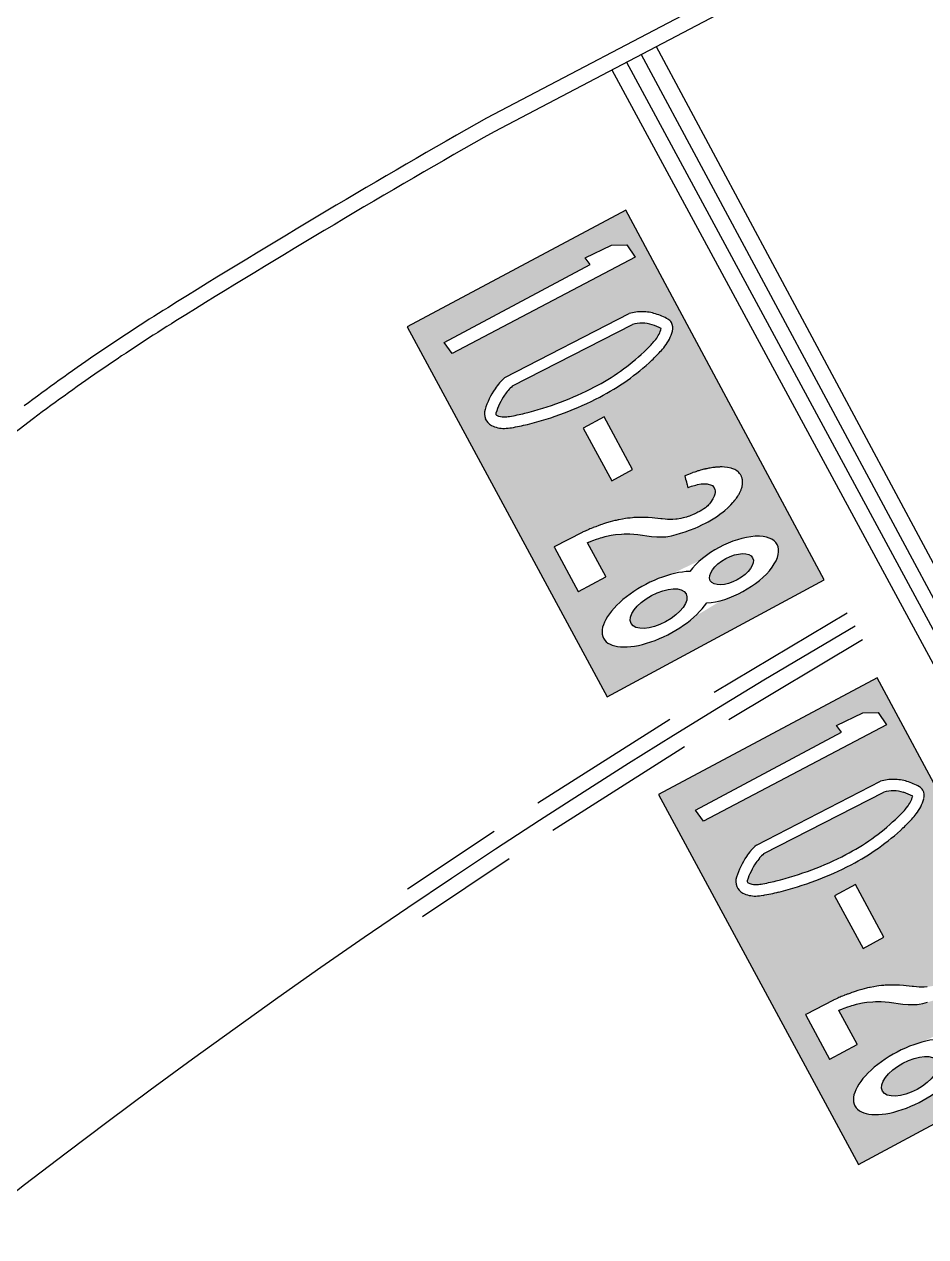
# Model space of a CAD drawing. Extents: x 71210 to 87171, y -11349 to 219.
# Drawn here: x 73438.5 to 73612.2, y -2357.7 to -2123.9 of the extents above; entities that cross this region are included whole.
import ezdxf

# ---------------------------------------------------------------- set-up
doc = ezdxf.new("R2010")
doc.units = 0
doc.layers.add('建築', color=7, linetype='Continuous')

msp = doc.modelspace()

# ---------------------------------------------------------------- hatches: boundary and pattern name
at = {"layer": '建築', "ltscale": 1000}
h = msp.add_hatch(color=256, dxfattribs=at)
h.paths.add_polyline_path([(73512.26, -2182.28), (73550.82, -2253.62), (73592.64, -2231.02), (73554.42, -2159.79)])
edge = h.paths.add_edge_path(flags=0)
edge.add_ellipse((73574.77, -2229), major_axis=(-4.08, -2.21), ratio=0.501182, start_angle=0, end_angle=360)
edge = h.paths.add_edge_path(flags=0)
edge.add_ellipse((73560.72, -2236.6), major_axis=(-5.31, -2.87), ratio=0.475938, start_angle=0, end_angle=360)
h.paths.add_polyline_path([(73546.21, -2201.81), (73551.69, -2211.94), (73555.69, -2209.78), (73550.21, -2199.64)], flags=16)
h.paths.add_polyline_path([(73565.79, -2211.03), (73565.87, -2211.33), (73565.94, -2211.63), (73566.03, -2211.98), (73566.08, -2212.16), (73566.11, -2212.28), (73566.14, -2212.4), (73566.18, -2212.58), (73566.21, -2212.7), (73566.23, -2212.76), (73566.29, -2213), (73566.32, -2213.12), (73566.33, -2213.18), (73566.35, -2213.24), (73566.41, -2213.26), (73566.74, -2213.14), (73567.08, -2213.02), (73567.35, -2212.93), (73567.63, -2212.85), (73567.93, -2212.77), (73568.24, -2212.7), (73568.93, -2212.57), (73569.2, -2212.54), (73569.5, -2212.52), (73569.67, -2212.52), (73569.87, -2212.52), (73570.11, -2212.54), (73570.94, -2212.79), (73571.09, -2212.88), (73571.26, -2213.05), (73571.43, -2213.32), (73571.57, -2213.64), (73571.61, -2213.87), (73571.62, -2213.98), (73571.61, -2214.2), (73571.55, -2214.52), (73571.5, -2214.72), (73571.42, -2214.92), (73571.32, -2215.17), (73571.25, -2215.31), (73571.17, -2215.46), (73571.06, -2215.64), (73570.85, -2215.97), (73570.75, -2216.11), (73570.51, -2216.42), (73570.36, -2216.6), (73570.21, -2216.77), (73569.97, -2216.98), (73569.75, -2217.14), (73569.47, -2217.33), (73569.23, -2217.48), (73569.06, -2217.59), (73568.75, -2217.78), (73568.49, -2217.93), (73568.3, -2218.03), (73568.1, -2218.14), (73567.82, -2218.28), (73567.6, -2218.38), (73567.38, -2218.48), (73567.23, -2218.54), (73566.91, -2218.67), (73566.66, -2218.76), (73566.4, -2218.85), (73566.22, -2218.91), (73566.13, -2218.94), (73565.75, -2219.05), (73565.45, -2219.12), (73565.01, -2219.21), (73564.31, -2219.34), (73564.05, -2219.37), (73563.45, -2219.41), (73562.9, -2219.41), (73562.46, -2219.39), (73561.97, -2219.36), (73561.43, -2219.31), (73561.14, -2219.28), (73560.56, -2219.21), (73560, -2219.16), (73559.46, -2219.11), (73558.72, -2219.05), (73558.28, -2219.03), (73558.07, -2219.02), (73557.86, -2219.02), (73557.67, -2219.02), (73557.29, -2219.01), (73557.11, -2219.02), (73556.94, -2219.02), (73556.77, -2219.02), (73556.6, -2219.03), (73556.28, -2219.04), (73555.97, -2219.06), (73555.67, -2219.09), (73555.25, -2219.13), (73554.72, -2219.19), (73554.34, -2219.24), (73553.74, -2219.34), (73553.06, -2219.47), (73552.95, -2219.49), (73552.53, -2219.59), (73552.32, -2219.64), (73551.42, -2219.87), (73550.67, -2220.09), (73550.13, -2220.26), (73549.78, -2220.37), (73549.53, -2220.46), (73549.1, -2220.61), (73548.77, -2220.74), (73548.61, -2220.8), (73548.37, -2220.89), (73548.13, -2220.99), (73548.05, -2221.02), (73547.73, -2221.15), (73547.5, -2221.24), (73547.27, -2221.34), (73547.04, -2221.44), (73546.82, -2221.54), (73546.59, -2221.64), (73546.22, -2221.8), (73546.08, -2221.87), (73546, -2221.91), (73540.63, -2224.68), (73540.61, -2224.73), (73540.64, -2224.79), (73545.25, -2233.31), (73545.27, -2233.32), (73550.55, -2230.46), (73550.55, -2230.4), (73547.04, -2223.93), (73547.03, -2223.87), (73547.11, -2223.84), (73547.19, -2223.81), (73547.27, -2223.78), (73547.74, -2223.59), (73548.07, -2223.46), (73548.74, -2223.22), (73549.18, -2223.07), (73549.54, -2222.96), (73549.83, -2222.88), (73550.41, -2222.72), (73551.25, -2222.53), (73551.59, -2222.46), (73551.94, -2222.4), (73552.44, -2222.33), (73553.57, -2222.22), (73554.06, -2222.2), (73555.2, -2222.21), (73556.72, -2222.33), (73559.34, -2222.67), (73560.39, -2222.76), (73561.01, -2222.78), (73562.13, -2222.73), (73562.52, -2222.68), (73563.22, -2222.55), (73564.12, -2222.32), (73564.97, -2222.08), (73565.87, -2221.79), (73566.71, -2221.49), (73567.75, -2221.08), (73568.35, -2220.82), (73569.21, -2220.41), (73569.75, -2220.13), (73570.28, -2219.84), (73571.21, -2219.29), (73571.86, -2218.87), (73572.79, -2218.21), (73573.1, -2217.97), (73573.5, -2217.65), (73574.06, -2217.15), (73574.46, -2216.77), (73574.63, -2216.6), (73575.03, -2216.16), (73575.14, -2216.03), (73575.18, -2215.99), (73575.22, -2215.94), (73575.4, -2215.72), (73575.44, -2215.68), (73575.54, -2215.54), (73575.61, -2215.45), (73575.71, -2215.32), (73575.84, -2215.13), (73575.87, -2215.09), (73575.99, -2214.9), (73576.14, -2214.67), (73576.22, -2214.52), (73576.32, -2214.33), (73576.37, -2214.24), (73576.44, -2214.09), (73576.51, -2213.95), (73576.61, -2213.7), (73576.66, -2213.55), (73576.7, -2213.45), (73576.74, -2213.3), (73576.8, -2213.09), (73576.84, -2212.88), (73576.87, -2212.73), (73576.89, -2212.56), (73576.89, -2212.51), (73576.91, -2212.24), (73576.91, -2212.13), (73576.9, -2212.01), (73576.89, -2211.9), (73576.87, -2211.73), (73576.85, -2211.61), (73576.81, -2211.43), (73576.77, -2211.31), (73576.73, -2211.19), (73576.68, -2211.06), (73576.65, -2211), (73576.58, -2210.87), (73576.5, -2210.73), (73576.34, -2210.52), (73576.2, -2210.37), (73576.03, -2210.2), (73575.79, -2210.02), (73575.39, -2209.79), (73574.82, -2209.57), (73574.68, -2209.52), (73574.01, -2209.38), (73573.42, -2209.31), (73572.98, -2209.29), (73572.79, -2209.29), (73572.61, -2209.29), (73572.44, -2209.3), (73572.12, -2209.31), (73571.97, -2209.32), (73571.68, -2209.35), (73571.54, -2209.36), (73571.41, -2209.38), (73571.15, -2209.41), (73570.9, -2209.45), (73570.66, -2209.49), (73570.43, -2209.53), (73570.21, -2209.57), (73569.99, -2209.62), (73569.78, -2209.67), (73569.67, -2209.69), (73569.47, -2209.74), (73569.07, -2209.84), (73568.78, -2209.92), (73568.5, -2210.01), (73568.31, -2210.06), (73567.87, -2210.21), (73567.69, -2210.27), (73567.35, -2210.38), (73567.27, -2210.42), (73566.94, -2210.54), (73566.78, -2210.6), (73566.46, -2210.73), (73566.3, -2210.79), (73565.99, -2210.92), (73565.84, -2210.99)], flags=16)
h.paths.add_polyline_path([(73520.96, -2187.4), (73519.38, -2185.3), (73547.51, -2170.25), (73546.58, -2168.98), (73551.64, -2166.56), (73554.62, -2166.49), (73556.2, -2168.83)], flags=16)
edge = h.paths.add_edge_path(flags=0)
edge.add_arc((73557.53, -2188.21), 6.65, 89.4145, 106.2301)
edge.add_line((73555.67, -2181.83), (73532.58, -2193.68))
edge.add_arc((73538.58, -2200.48), 9.07, 131.4382, 138.9021)
edge.add_arc((73538.44, -2200.36), 8.88, 138.9021, 146.4281)
edge.add_arc((73542.8, -2203.25), 14.12, 146.4281, 162.0274)
edge.add_arc((73529.78, -2199.03), 0.42, 162.0274, 201.6207)
edge.add_arc((73529.63, -2199.08), 0.268, 201.6207, 243.1303)
edge.add_arc((73530.92, -2196.55), 3.1, 243.1303, 271.1084)
edge.add_arc((73530.84, -2192.86), 6.79, 271.1084, 279.9971)
edge.add_arc((73524.61, -2157.49), 42.71, 279.9971, 283.9718)
edge.add_arc((73520, -2138.98), 61.79, 283.9718, 297.3348)
edge.add_arc((73529.21, -2156.79), 41.74, 297.3348, 313.4768)
edge.add_arc((73532.53, -2160.29), 36.92, 313.4768, 316.8189)
edge.add_arc((73551.04, -2177.66), 11.53, 316.8189, 322.4622)
edge.add_arc((73555.11, -2180.79), 6.4, 322.4622, 343.5723)
edge.add_arc((73556.13, -2192.44), 11.09, 62.5085, 72.4096)
edge.add_arc((73557.53, -2188.01), 6.45, 72.4096, 89.4145)
edge = h.paths.add_edge_path(flags=16)
edge.add_ellipse((73574.62, -2229.08), major_axis=(8.95, 4.84), ratio=0.474004, start_angle=225.6432, end_angle=494.3568)
edge.add_ellipse((73560.5, -2236.71), major_axis=(10.38, 5.61), ratio=0.44711, start_angle=400.8108, end_angle=679.1892)
edge = h.paths.add_edge_path(flags=16)
edge.add_arc((73557.53, -2188.21), 8.85, 89.4145, 106.2301)
edge.add_line((73555.05, -2179.71), (73531.12, -2192.03))
edge.add_arc((73538.58, -2200.48), 11.27, 131.4382, 138.9021)
edge.add_arc((73538.44, -2200.36), 11.08, 138.9021, 146.4281)
edge.add_arc((73542.8, -2203.25), 16.32, 146.4281, 162.0274)
edge.add_arc((73529.78, -2199.03), 2.62, 162.0274, 201.6207)
edge.add_arc((73529.63, -2199.08), 2.47, 201.6207, 243.1303)
edge.add_arc((73530.92, -2196.55), 5.3, 243.1303, 271.1084)
edge.add_arc((73530.84, -2192.86), 8.99, 271.1084, 279.9972)
edge.add_arc((73524.61, -2157.49), 44.91, 279.9971, 283.9718)
edge.add_arc((73520, -2138.98), 63.99, 283.9718, 297.3348)
edge.add_arc((73529.21, -2156.79), 43.94, 297.3348, 313.4768)
edge.add_arc((73532.53, -2160.29), 39.12, 313.4768, 316.8189)
edge.add_arc((73551.04, -2177.66), 13.73, 316.8189, 322.4622)
edge.add_arc((73555.11, -2180.79), 8.6, 322.4622, 344.5199)
edge.add_arc((73561.31, -2182.51), 2.16, 344.5199, 389.3987)
edge.add_arc((73561.71, -2182.28), 1.7, 29.3987, 61.1747)
edge.add_arc((73556.13, -2192.44), 13.29, 61.1747, 72.4096)
edge.add_arc((73557.53, -2188.01), 8.65, 72.4096, 89.4145)
h = msp.add_hatch(color=256, dxfattribs=at)
h.paths.add_polyline_path([(73560.71, -2272.43), (73599.27, -2343.77), (73641.08, -2321.17), (73602.86, -2249.94)])
edge = h.paths.add_edge_path(flags=0)
edge.add_ellipse((73623.21, -2319.15), major_axis=(-4.08, -2.21), ratio=0.501182, start_angle=0, end_angle=360)
edge = h.paths.add_edge_path(flags=0)
edge.add_ellipse((73609.16, -2326.74), major_axis=(-5.31, -2.87), ratio=0.475938, start_angle=0, end_angle=360)
h.paths.add_polyline_path([(73594.65, -2291.95), (73600.13, -2302.09), (73604.14, -2299.93), (73598.66, -2289.79)], flags=16)
h.paths.add_polyline_path([(73614.23, -2301.17), (73614.31, -2301.47), (73614.38, -2301.77), (73614.47, -2302.13), (73614.52, -2302.31), (73614.55, -2302.43), (73614.58, -2302.55), (73614.62, -2302.73), (73614.65, -2302.85), (73614.67, -2302.91), (73614.73, -2303.15), (73614.76, -2303.27), (73614.77, -2303.33), (73614.79, -2303.39), (73614.86, -2303.41), (73615.18, -2303.28), (73615.52, -2303.17), (73615.79, -2303.08), (73616.07, -2303), (73616.37, -2302.92), (73616.68, -2302.85), (73617.38, -2302.72), (73617.64, -2302.69), (73617.95, -2302.67), (73618.12, -2302.67), (73618.31, -2302.67), (73618.56, -2302.69), (73619.39, -2302.93), (73619.53, -2303.03), (73619.7, -2303.19), (73619.88, -2303.47), (73620.01, -2303.78), (73620.05, -2304.02), (73620.06, -2304.13), (73620.05, -2304.35), (73620, -2304.67), (73619.94, -2304.87), (73619.87, -2305.07), (73619.76, -2305.32), (73619.69, -2305.46), (73619.61, -2305.6), (73619.5, -2305.79), (73619.29, -2306.12), (73619.2, -2306.25), (73618.95, -2306.57), (73618.81, -2306.75), (73618.65, -2306.92), (73618.41, -2307.13), (73618.19, -2307.28), (73617.91, -2307.48), (73617.68, -2307.63), (73617.5, -2307.74), (73617.19, -2307.93), (73616.94, -2308.07), (73616.74, -2308.18), (73616.54, -2308.29), (73616.26, -2308.43), (73616.05, -2308.53), (73615.82, -2308.63), (73615.67, -2308.69), (73615.35, -2308.82), (73615.1, -2308.91), (73614.85, -2309), (73614.67, -2309.06), (73614.58, -2309.09), (73614.19, -2309.19), (73613.89, -2309.27), (73613.45, -2309.36), (73612.75, -2309.48), (73612.5, -2309.52), (73611.9, -2309.56), (73611.34, -2309.56), (73610.91, -2309.54), (73610.42, -2309.51), (73609.87, -2309.45), (73609.59, -2309.42), (73609.01, -2309.36), (73608.44, -2309.3), (73607.9, -2309.26), (73607.17, -2309.2), (73606.72, -2309.18), (73606.51, -2309.17), (73606.31, -2309.17), (73606.11, -2309.16), (73605.73, -2309.16), (73605.55, -2309.16), (73605.38, -2309.17), (73605.21, -2309.17), (73605.04, -2309.18), (73604.72, -2309.19), (73604.41, -2309.21), (73604.12, -2309.23), (73603.7, -2309.27), (73603.16, -2309.34), (73602.78, -2309.39), (73602.18, -2309.49), (73601.5, -2309.62), (73601.4, -2309.64), (73600.97, -2309.73), (73600.76, -2309.78), (73599.87, -2310.02), (73599.12, -2310.23), (73598.58, -2310.41), (73598.23, -2310.52), (73597.97, -2310.61), (73597.55, -2310.76), (73597.22, -2310.89), (73597.05, -2310.95), (73596.81, -2311.04), (73596.57, -2311.14), (73596.49, -2311.17), (73596.18, -2311.3), (73595.94, -2311.39), (73595.71, -2311.49), (73595.48, -2311.59), (73595.26, -2311.69), (73595.04, -2311.79), (73594.67, -2311.95), (73594.52, -2312.02), (73594.45, -2312.05), (73589.07, -2314.82), (73589.05, -2314.87), (73589.09, -2314.94), (73593.69, -2323.46), (73593.71, -2323.46), (73598.99, -2320.61), (73598.99, -2320.55), (73595.48, -2314.08), (73595.48, -2314.02), (73595.56, -2313.99), (73595.63, -2313.96), (73595.71, -2313.93), (73596.18, -2313.74), (73596.51, -2313.61), (73597.18, -2313.37), (73597.62, -2313.22), (73597.99, -2313.11), (73598.27, -2313.03), (73598.85, -2312.87), (73599.7, -2312.68), (73600.03, -2312.61), (73600.39, -2312.55), (73600.88, -2312.48), (73602.01, -2312.37), (73602.5, -2312.35), (73603.64, -2312.36), (73605.16, -2312.48), (73607.79, -2312.82), (73608.83, -2312.91), (73609.45, -2312.93), (73610.58, -2312.88), (73610.97, -2312.83), (73611.66, -2312.7), (73612.56, -2312.47), (73613.42, -2312.23), (73614.31, -2311.94), (73615.16, -2311.64), (73616.19, -2311.23), (73616.79, -2310.97), (73617.65, -2310.56), (73618.2, -2310.28), (73618.72, -2309.99), (73619.66, -2309.44), (73620.3, -2309.02), (73621.23, -2308.36), (73621.54, -2308.12), (73621.94, -2307.79), (73622.5, -2307.3), (73622.9, -2306.92), (73623.07, -2306.75), (73623.47, -2306.31), (73623.59, -2306.18), (73623.63, -2306.14), (73623.66, -2306.09), (73623.85, -2305.87), (73623.88, -2305.82), (73623.99, -2305.69), (73624.05, -2305.6), (73624.15, -2305.46), (73624.28, -2305.28), (73624.31, -2305.23), (73624.44, -2305.05), (73624.58, -2304.81), (73624.66, -2304.67), (73624.76, -2304.48), (73624.81, -2304.39), (73624.88, -2304.24), (73624.95, -2304.09), (73625.05, -2303.85), (73625.11, -2303.7), (73625.14, -2303.6), (73625.19, -2303.44), (73625.24, -2303.24), (73625.29, -2303.03), (73625.31, -2302.87), (73625.33, -2302.71), (73625.34, -2302.66), (73625.35, -2302.39), (73625.35, -2302.27), (73625.34, -2302.16), (73625.33, -2302.05), (73625.31, -2301.88), (73625.29, -2301.76), (73625.25, -2301.58), (73625.22, -2301.46), (73625.17, -2301.34), (73625.13, -2301.21), (73625.1, -2301.15), (73625.03, -2301.02), (73624.94, -2300.88), (73624.79, -2300.67), (73624.65, -2300.52), (73624.47, -2300.35), (73624.23, -2300.17), (73623.83, -2299.94), (73623.27, -2299.72), (73623.12, -2299.67), (73622.46, -2299.53), (73621.86, -2299.46), (73621.42, -2299.44), (73621.23, -2299.44), (73621.05, -2299.44), (73620.88, -2299.45), (73620.56, -2299.46), (73620.41, -2299.47), (73620.12, -2299.5), (73619.99, -2299.51), (73619.85, -2299.53), (73619.59, -2299.56), (73619.35, -2299.6), (73619.11, -2299.64), (73618.87, -2299.68), (73618.65, -2299.72), (73618.43, -2299.77), (73618.22, -2299.82), (73618.11, -2299.84), (73617.91, -2299.89), (73617.51, -2299.99), (73617.22, -2300.07), (73616.94, -2300.15), (73616.76, -2300.21), (73616.31, -2300.35), (73616.14, -2300.41), (73615.8, -2300.53), (73615.71, -2300.56), (73615.38, -2300.69), (73615.22, -2300.75), (73614.9, -2300.88), (73614.74, -2300.94), (73614.44, -2301.07), (73614.28, -2301.13)], flags=16)
h.paths.add_polyline_path([(73569.41, -2277.55), (73567.82, -2275.45), (73595.95, -2260.4), (73595.02, -2259.13), (73600.09, -2256.71), (73603.07, -2256.64), (73604.64, -2258.98)], flags=16)
edge = h.paths.add_edge_path(flags=0)
edge.add_arc((73605.97, -2278.36), 6.65, 89.4145, 106.2301)
edge.add_line((73604.11, -2271.98), (73581.02, -2283.83))
edge.add_arc((73587.02, -2290.63), 9.07, 131.4382, 138.9021)
edge.add_arc((73586.89, -2290.51), 8.88, 138.9021, 146.4281)
edge.add_arc((73591.25, -2293.4), 14.12, 146.4281, 162.0274)
edge.add_arc((73578.22, -2289.18), 0.42, 162.0274, 201.6207)
edge.add_arc((73578.08, -2289.23), 0.268, 201.6207, 243.1303)
edge.add_arc((73579.36, -2286.7), 3.1, 243.1303, 271.1084)
edge.add_arc((73579.29, -2283.01), 6.79, 271.1084, 279.9971)
edge.add_arc((73573.05, -2247.64), 42.71, 279.9971, 283.9718)
edge.add_arc((73568.45, -2229.13), 61.79, 283.9718, 297.3348)
edge.add_arc((73577.65, -2246.93), 41.74, 297.3348, 313.4768)
edge.add_arc((73580.97, -2250.44), 36.92, 313.4768, 316.8189)
edge.add_arc((73599.49, -2267.81), 11.53, 316.8189, 322.4622)
edge.add_arc((73603.55, -2270.94), 6.4, 322.4622, 343.5723)
edge.add_arc((73604.57, -2282.58), 11.09, 62.5085, 72.4096)
edge.add_arc((73605.97, -2278.16), 6.45, 72.4096, 89.4145)
edge = h.paths.add_edge_path(flags=16)
edge.add_ellipse((73623.06, -2319.23), major_axis=(8.95, 4.84), ratio=0.474004, start_angle=225.6432, end_angle=494.3568)
edge.add_ellipse((73608.94, -2326.86), major_axis=(10.38, 5.61), ratio=0.44711, start_angle=400.8108, end_angle=679.1892)
edge = h.paths.add_edge_path(flags=16)
edge.add_arc((73605.97, -2278.36), 8.85, 89.4145, 106.2301)
edge.add_line((73603.5, -2269.86), (73579.57, -2282.18))
edge.add_arc((73587.02, -2290.63), 11.27, 131.4382, 138.9021)
edge.add_arc((73586.89, -2290.51), 11.08, 138.9021, 146.4281)
edge.add_arc((73591.25, -2293.4), 16.32, 146.4281, 162.0274)
edge.add_arc((73578.22, -2289.18), 2.62, 162.0274, 201.6207)
edge.add_arc((73578.08, -2289.23), 2.47, 201.6207, 243.1303)
edge.add_arc((73579.36, -2286.7), 5.3, 243.1303, 271.1084)
edge.add_arc((73579.29, -2283.01), 8.99, 271.1084, 279.9972)
edge.add_arc((73573.05, -2247.64), 44.91, 279.9971, 283.9718)
edge.add_arc((73568.45, -2229.13), 63.99, 283.9718, 297.3348)
edge.add_arc((73577.65, -2246.93), 43.94, 297.3348, 313.4768)
edge.add_arc((73580.97, -2250.44), 39.12, 313.4768, 316.8189)
edge.add_arc((73599.49, -2267.81), 13.73, 316.8189, 322.4622)
edge.add_arc((73603.55, -2270.94), 8.6, 322.4622, 344.5199)
edge.add_arc((73609.76, -2272.65), 2.16, 344.5199, 389.3987)
edge.add_arc((73610.16, -2272.43), 1.7, 29.3987, 61.1747)
edge.add_arc((73604.57, -2282.58), 13.29, 61.1747, 72.4096)
edge.add_arc((73605.97, -2278.16), 8.65, 72.4096, 89.4145)

# ---------------------------------------------------------------- linework, layer by layer
for p, q in [((73584.45, -2112.18, -12.65), (73527.57, -2142.03, -12.65)), ((73585.84, -2114.84, -12.65), (73529.01, -2144.67, -12.65)), ((73560.27, -2128.26, -12.65), (73669.48, -2332.14, -12.65)), ((73554.54, -2131.27, -12.65), (73664.48, -2334.95, -12.65)), ((73557.35, -2129.79, -12.65), (73666.83, -2333.63, -12.65)), ((73551.74, -2132.74, -12.65), (73661.84, -2336.45, -12.65)), ((73554.42, -2159.79, -12.65), (73512.26, -2182.28, -12.65)), ((73592.64, -2231.02, -12.65), (73554.42, -2159.79, -12.65)), ((73546.58, -2168.98, -12.65), (73551.64, -2166.56, -12.65)), ((73551.64, -2166.56, -12.65), (73554.62, -2166.49, -12.65)), ((73554.62, -2166.49, -12.65), (73556.2, -2168.83, -12.65)), ((73556.2, -2168.83, -12.65), (73520.96, -2187.4, -12.65)), ((73547.51, -2170.25, -12.65), (73546.58, -2168.98, -12.65)), ((73519.38, -2185.3, -12.65), (73547.51, -2170.25, -12.65)), ((73531.12, -2192.03, -12.65), (73555.05, -2179.71, -12.65)), ((73512.26, -2182.28, -12.65), (73550.82, -2253.62, -12.65)), ((73532.58, -2193.68, -12.65), (73555.67, -2181.83, -12.65)), ((73520.96, -2187.4, -12.65), (73519.38, -2185.3, -12.65)), ((73550.21, -2199.64, -12.65), (73546.21, -2201.81, -12.65)), ((73546.21, -2201.81, -12.65), (73551.69, -2211.94, -12.65)), ((73555.69, -2209.78, -12.65), (73550.21, -2199.64, -12.65)), ((73551.69, -2211.94, -12.65), (73555.69, -2209.78, -12.65)), ((73565.84, -2210.99, -12.65), (73565.79, -2211.03, -12.65)), ((73565.79, -2211.03, -12.65), (73565.87, -2211.33, -12.65)), ((73565.79, -2211.03, -12.65), (73565.79, -2211.03, -12.65)), ((73565.99, -2210.92, -12.65), (73565.84, -2210.99, -12.65)), ((73566.3, -2210.79, -12.65), (73565.99, -2210.92, -12.65)), ((73566.46, -2210.73, -12.65), (73566.3, -2210.79, -12.65)), ((73566.78, -2210.6, -12.65), (73566.46, -2210.73, -12.65)), ((73566.94, -2210.54, -12.65), (73566.78, -2210.6, -12.65)), ((73567.27, -2210.42, -12.65), (73566.94, -2210.54, -12.65)), ((73567.35, -2210.38, -12.65), (73567.27, -2210.42, -12.65)), ((73567.69, -2210.27, -12.65), (73567.35, -2210.38, -12.65)), ((73567.87, -2210.21, -12.65), (73567.69, -2210.27, -12.65)), ((73568.31, -2210.06, -12.65), (73567.87, -2210.21, -12.65)), ((73568.5, -2210.01, -12.65), (73568.31, -2210.06, -12.65)), ((73568.78, -2209.92, -12.65), (73568.5, -2210.01, -12.65)), ((73569.07, -2209.84, -12.65), (73568.78, -2209.92, -12.65)), ((73569.47, -2209.74, -12.65), (73569.07, -2209.84, -12.65)), ((73569.67, -2209.69, -12.65), (73569.47, -2209.74, -12.65)), ((73569.78, -2209.67, -12.65), (73569.67, -2209.69, -12.65)), ((73569.99, -2209.62, -12.65), (73569.78, -2209.67, -12.65)), ((73570.21, -2209.57, -12.65), (73569.99, -2209.62, -12.65)), ((73570.43, -2209.53, -12.65), (73570.21, -2209.57, -12.65)), ((73570.66, -2209.49, -12.65), (73570.43, -2209.53, -12.65)), ((73570.9, -2209.45, -12.65), (73570.66, -2209.49, -12.65)), ((73571.15, -2209.41, -12.65), (73570.9, -2209.45, -12.65)), ((73571.41, -2209.38, -12.65), (73571.15, -2209.41, -12.65)), ((73571.54, -2209.36, -12.65), (73571.41, -2209.38, -12.65)), ((73571.68, -2209.35, -12.65), (73571.54, -2209.36, -12.65)), ((73571.97, -2209.32, -12.65), (73571.68, -2209.35, -12.65)), ((73572.12, -2209.31, -12.65), (73571.97, -2209.32, -12.65)), ((73572.44, -2209.3, -12.65), (73572.12, -2209.31, -12.65)), ((73572.61, -2209.29, -12.65), (73572.44, -2209.3, -12.65)), ((73572.79, -2209.29, -12.65), (73572.61, -2209.29, -12.65)), ((73572.98, -2209.29, -12.65), (73572.79, -2209.29, -12.65)), ((73573.42, -2209.31, -12.65), (73572.98, -2209.29, -12.65)), ((73574.01, -2209.38, -12.65), (73573.42, -2209.31, -12.65)), ((73574.68, -2209.52, -12.65), (73574.01, -2209.38, -12.65)), ((73574.82, -2209.57, -12.65), (73574.68, -2209.52, -12.65)), ((73575.39, -2209.79, -12.65), (73574.82, -2209.57, -12.65)), ((73575.79, -2210.02, -12.65), (73575.39, -2209.79, -12.65)), ((73576.03, -2210.2, -12.65), (73575.79, -2210.02, -12.65)), ((73576.2, -2210.37, -12.65), (73576.03, -2210.2, -12.65)), ((73576.34, -2210.52, -12.65), (73576.2, -2210.37, -12.65)), ((73576.5, -2210.73, -12.65), (73576.34, -2210.52, -12.65)), ((73576.58, -2210.87, -12.65), (73576.5, -2210.73, -12.65)), ((73576.65, -2211, -12.65), (73576.58, -2210.87, -12.65)), ((73576.68, -2211.06, -12.65), (73576.65, -2211, -12.65)), ((73576.73, -2211.19, -12.65), (73576.68, -2211.06, -12.65)), ((73565.87, -2211.33, -12.65), (73565.94, -2211.63, -12.65)), ((73565.94, -2211.63, -12.65), (73566.03, -2211.98, -12.65)), ((73566.03, -2211.98, -12.65), (73566.08, -2212.16, -12.65)), ((73566.08, -2212.16, -12.65), (73566.11, -2212.28, -12.65)), ((73566.11, -2212.28, -12.65), (73566.14, -2212.4, -12.65)), ((73566.14, -2212.4, -12.65), (73566.18, -2212.58, -12.65)), ((73566.18, -2212.58, -12.65), (73566.21, -2212.7, -12.65)), ((73566.21, -2212.7, -12.65), (73566.23, -2212.76, -12.65)), ((73566.23, -2212.76, -12.65), (73566.29, -2213, -12.65)), ((73566.29, -2213, -12.65), (73566.32, -2213.12, -12.65)), ((73566.32, -2213.12, -12.65), (73566.33, -2213.18, -12.65)), ((73566.33, -2213.18, -12.65), (73566.35, -2213.24, -12.65)), ((73566.35, -2213.24, -12.65), (73566.41, -2213.26, -12.65)), ((73566.41, -2213.26, -12.65), (73566.74, -2213.14, -12.65)), ((73566.74, -2213.14, -12.65), (73567.08, -2213.02, -12.65)), ((73567.08, -2213.02, -12.65), (73567.35, -2212.93, -12.65)), ((73567.35, -2212.93, -12.65), (73567.63, -2212.85, -12.65)), ((73567.63, -2212.85, -12.65), (73567.93, -2212.77, -12.65)), ((73567.93, -2212.77, -12.65), (73568.24, -2212.7, -12.65)), ((73568.24, -2212.7, -12.65), (73568.93, -2212.57, -12.65)), ((73568.93, -2212.57, -12.65), (73569.2, -2212.54, -12.65)), ((73569.2, -2212.54, -12.65), (73569.5, -2212.52, -12.65)), ((73569.5, -2212.52, -12.65), (73569.67, -2212.52, -12.65)), ((73569.67, -2212.52, -12.65), (73569.87, -2212.52, -12.65)), ((73569.87, -2212.52, -12.65), (73570.11, -2212.54, -12.65)), ((73570.11, -2212.54, -12.65), (73570.94, -2212.79, -12.65)), ((73570.94, -2212.79, -12.65), (73571.09, -2212.88, -12.65)), ((73571.09, -2212.88, -12.65), (73571.26, -2213.05, -12.65)), ((73571.26, -2213.05, -12.65), (73571.43, -2213.32, -12.65)), ((73571.43, -2213.32, -12.65), (73571.57, -2213.64, -12.65)), ((73576.66, -2213.55, -12.65), (73576.7, -2213.45, -12.65)), ((73576.7, -2213.45, -12.65), (73576.74, -2213.3, -12.65)), ((73576.77, -2211.31, -12.65), (73576.73, -2211.19, -12.65)), ((73576.74, -2213.3, -12.65), (73576.8, -2213.09, -12.65)), ((73576.81, -2211.43, -12.65), (73576.77, -2211.31, -12.65)), ((73576.8, -2213.09, -12.65), (73576.84, -2212.88, -12.65)), ((73576.85, -2211.61, -12.65), (73576.81, -2211.43, -12.65)), ((73576.84, -2212.88, -12.65), (73576.87, -2212.73, -12.65)), ((73576.87, -2211.73, -12.65), (73576.85, -2211.61, -12.65)), ((73576.89, -2211.9, -12.65), (73576.87, -2211.73, -12.65)), ((73576.87, -2212.73, -12.65), (73576.89, -2212.56, -12.65)), ((73576.9, -2212.01, -12.65), (73576.89, -2211.9, -12.65)), ((73576.89, -2212.51, -12.65), (73576.91, -2212.24, -12.65)), ((73576.89, -2212.56, -12.65), (73576.89, -2212.51, -12.65)), ((73576.91, -2212.13, -12.65), (73576.9, -2212.01, -12.65)), ((73576.91, -2212.24, -12.65), (73576.91, -2212.13, -12.65)), ((73571.06, -2215.64, -12.65), (73570.85, -2215.97, -12.65)), ((73571.17, -2215.46, -12.65), (73571.06, -2215.64, -12.65)), ((73571.25, -2215.31, -12.65), (73571.17, -2215.46, -12.65)), ((73571.32, -2215.17, -12.65), (73571.25, -2215.31, -12.65)), ((73571.42, -2214.92, -12.65), (73571.32, -2215.17, -12.65)), ((73571.5, -2214.72, -12.65), (73571.42, -2214.92, -12.65)), ((73571.55, -2214.52, -12.65), (73571.5, -2214.72, -12.65)), ((73571.61, -2214.2, -12.65), (73571.55, -2214.52, -12.65)), ((73571.57, -2213.64, -12.65), (73571.61, -2213.87, -12.65)), ((73571.61, -2213.87, -12.65), (73571.62, -2213.98, -12.65)), ((73571.62, -2213.98, -12.65), (73571.61, -2214.2, -12.65)), ((73575.22, -2215.94, -12.65), (73575.4, -2215.72, -12.65)), ((73575.4, -2215.72, -12.65), (73575.44, -2215.68, -12.65)), ((73575.44, -2215.68, -12.65), (73575.54, -2215.54, -12.65)), ((73575.54, -2215.54, -12.65), (73575.61, -2215.45, -12.65)), ((73575.61, -2215.45, -12.65), (73575.71, -2215.32, -12.65)), ((73575.71, -2215.32, -12.65), (73575.84, -2215.13, -12.65)), ((73575.84, -2215.13, -12.65), (73575.87, -2215.09, -12.65)), ((73575.87, -2215.09, -12.65), (73575.99, -2214.9, -12.65)), ((73575.99, -2214.9, -12.65), (73576.14, -2214.67, -12.65)), ((73576.14, -2214.67, -12.65), (73576.22, -2214.52, -12.65)), ((73576.22, -2214.52, -12.65), (73576.32, -2214.33, -12.65)), ((73576.32, -2214.33, -12.65), (73576.37, -2214.24, -12.65)), ((73576.37, -2214.24, -12.65), (73576.44, -2214.09, -12.65)), ((73576.44, -2214.09, -12.65), (73576.51, -2213.95, -12.65)), ((73576.51, -2213.95, -12.65), (73576.61, -2213.7, -12.65)), ((73576.61, -2213.7, -12.65), (73576.66, -2213.55, -12.65)), ((73568.1, -2218.14, -12.65), (73567.82, -2218.28, -12.65)), ((73568.3, -2218.03, -12.65), (73568.1, -2218.14, -12.65)), ((73568.49, -2217.93, -12.65), (73568.3, -2218.03, -12.65)), ((73568.75, -2217.78, -12.65), (73568.49, -2217.93, -12.65)), ((73569.06, -2217.59, -12.65), (73568.75, -2217.78, -12.65)), ((73569.23, -2217.48, -12.65), (73569.06, -2217.59, -12.65)), ((73569.47, -2217.33, -12.65), (73569.23, -2217.48, -12.65)), ((73569.75, -2217.14, -12.65), (73569.47, -2217.33, -12.65)), ((73569.97, -2216.98, -12.65), (73569.75, -2217.14, -12.65)), ((73570.21, -2216.77, -12.65), (73569.97, -2216.98, -12.65)), ((73570.36, -2216.6, -12.65), (73570.21, -2216.77, -12.65)), ((73570.51, -2216.42, -12.65), (73570.36, -2216.6, -12.65)), ((73570.75, -2216.11, -12.65), (73570.51, -2216.42, -12.65)), ((73570.85, -2215.97, -12.65), (73570.75, -2216.11, -12.65)), ((73572.79, -2218.21, -12.65), (73573.1, -2217.97, -12.65)), ((73573.1, -2217.97, -12.65), (73573.5, -2217.65, -12.65)), ((73573.5, -2217.65, -12.65), (73574.06, -2217.15, -12.65)), ((73574.06, -2217.15, -12.65), (73574.46, -2216.77, -12.65)), ((73574.46, -2216.77, -12.65), (73574.63, -2216.6, -12.65)), ((73574.63, -2216.6, -12.65), (73575.03, -2216.16, -12.65)), ((73575.03, -2216.16, -12.65), (73575.14, -2216.03, -12.65)), ((73575.14, -2216.03, -12.65), (73575.18, -2215.99, -12.65)), ((73575.18, -2215.99, -12.65), (73575.22, -2215.94, -12.65)), ((73549.53, -2220.46, -12.65), (73549.1, -2220.61, -12.65)), ((73549.78, -2220.37, -12.65), (73549.53, -2220.46, -12.65)), ((73550.13, -2220.26, -12.65), (73549.78, -2220.37, -12.65)), ((73550.67, -2220.09, -12.65), (73550.13, -2220.26, -12.65)), ((73551.42, -2219.87, -12.65), (73550.67, -2220.09, -12.65)), ((73552.32, -2219.64, -12.65), (73551.42, -2219.87, -12.65)), ((73552.53, -2219.59, -12.65), (73552.32, -2219.64, -12.65)), ((73552.95, -2219.49, -12.65), (73552.53, -2219.59, -12.65)), ((73553.06, -2219.47, -12.65), (73552.95, -2219.49, -12.65)), ((73553.74, -2219.34, -12.65), (73553.06, -2219.47, -12.65)), ((73554.34, -2219.24, -12.65), (73553.74, -2219.34, -12.65)), ((73554.72, -2219.19, -12.65), (73554.34, -2219.24, -12.65)), ((73555.25, -2219.13, -12.65), (73554.72, -2219.19, -12.65)), ((73555.67, -2219.09, -12.65), (73555.25, -2219.13, -12.65)), ((73555.97, -2219.06, -12.65), (73555.67, -2219.09, -12.65)), ((73555.67, -2219.09, -12.65), (73555.67, -2219.09, -12.65)), ((73556.28, -2219.04, -12.65), (73555.97, -2219.06, -12.65)), ((73556.6, -2219.03, -12.65), (73556.28, -2219.04, -12.65)), ((73556.77, -2219.02, -12.65), (73556.6, -2219.03, -12.65)), ((73556.94, -2219.02, -12.65), (73556.77, -2219.02, -12.65)), ((73557.11, -2219.02, -12.65), (73556.94, -2219.02, -12.65)), ((73557.29, -2219.01, -12.65), (73557.11, -2219.02, -12.65)), ((73557.67, -2219.02, -12.65), (73557.29, -2219.01, -12.65)), ((73557.86, -2219.02, -12.65), (73557.67, -2219.02, -12.65)), ((73558.07, -2219.02, -12.65), (73557.86, -2219.02, -12.65)), ((73558.28, -2219.03, -12.65), (73558.07, -2219.02, -12.65)), ((73558.72, -2219.05, -12.65), (73558.28, -2219.03, -12.65)), ((73559.46, -2219.11, -12.65), (73558.72, -2219.05, -12.65)), ((73560, -2219.16, -12.65), (73559.46, -2219.11, -12.65)), ((73560.56, -2219.21, -12.65), (73560, -2219.16, -12.65)), ((73561.14, -2219.28, -12.65), (73560.56, -2219.21, -12.65)), ((73561.43, -2219.31, -12.65), (73561.14, -2219.28, -12.65)), ((73561.97, -2219.36, -12.65), (73561.43, -2219.31, -12.65)), ((73562.46, -2219.39, -12.65), (73561.97, -2219.36, -12.65)), ((73562.9, -2219.41, -12.65), (73562.46, -2219.39, -12.65)), ((73563.45, -2219.41, -12.65), (73562.9, -2219.41, -12.65)), ((73564.05, -2219.37, -12.65), (73563.45, -2219.41, -12.65)), ((73564.31, -2219.34, -12.65), (73564.05, -2219.37, -12.65)), ((73565.01, -2219.21, -12.65), (73564.31, -2219.34, -12.65)), ((73565.45, -2219.12, -12.65), (73565.01, -2219.21, -12.65)), ((73565.75, -2219.05, -12.65), (73565.45, -2219.12, -12.65)), ((73566.13, -2218.94, -12.65), (73565.75, -2219.05, -12.65)), ((73566.22, -2218.91, -12.65), (73566.13, -2218.94, -12.65)), ((73566.4, -2218.85, -12.65), (73566.22, -2218.91, -12.65)), ((73566.66, -2218.76, -12.65), (73566.4, -2218.85, -12.65)), ((73566.91, -2218.67, -12.65), (73566.66, -2218.76, -12.65)), ((73567.23, -2218.54, -12.65), (73566.91, -2218.67, -12.65)), ((73567.38, -2218.48, -12.65), (73567.23, -2218.54, -12.65)), ((73567.6, -2218.38, -12.65), (73567.38, -2218.48, -12.65)), ((73567.82, -2218.28, -12.65), (73567.6, -2218.38, -12.65)), ((73568.35, -2220.82, -12.65), (73569.21, -2220.41, -12.65)), ((73569.21, -2220.41, -12.65), (73569.75, -2220.13, -12.65)), ((73569.75, -2220.13, -12.65), (73570.28, -2219.84, -12.65)), ((73570.28, -2219.84, -12.65), (73571.21, -2219.29, -12.65)), ((73571.21, -2219.29, -12.65), (73571.86, -2218.87, -12.65)), ((73571.86, -2218.87, -12.65), (73572.79, -2218.21, -12.65)), ((73546, -2221.91, -12.65), (73540.63, -2224.68, -12.65)), ((73546.08, -2221.87, -12.65), (73546, -2221.91, -12.65)), ((73546.22, -2221.8, -12.65), (73546.08, -2221.87, -12.65)), ((73546.59, -2221.64, -12.65), (73546.22, -2221.8, -12.65)), ((73546.82, -2221.54, -12.65), (73546.59, -2221.64, -12.65)), ((73547.04, -2221.44, -12.65), (73546.82, -2221.54, -12.65)), ((73547.27, -2221.34, -12.65), (73547.04, -2221.44, -12.65)), ((73547.5, -2221.24, -12.65), (73547.27, -2221.34, -12.65)), ((73547.73, -2221.15, -12.65), (73547.5, -2221.24, -12.65)), ((73548.05, -2221.02, -12.65), (73547.73, -2221.15, -12.65)), ((73548.13, -2220.99, -12.65), (73548.05, -2221.02, -12.65)), ((73548.37, -2220.89, -12.65), (73548.13, -2220.99, -12.65)), ((73548.61, -2220.8, -12.65), (73548.37, -2220.89, -12.65)), ((73548.77, -2220.74, -12.65), (73548.61, -2220.8, -12.65)), ((73549.1, -2220.61, -12.65), (73548.77, -2220.74, -12.65)), ((73549.83, -2222.88, -12.65), (73550.41, -2222.72, -12.65)), ((73550.41, -2222.72, -12.65), (73551.25, -2222.53, -12.65)), ((73551.25, -2222.53, -12.65), (73551.59, -2222.46, -12.65)), ((73551.59, -2222.46, -12.65), (73551.94, -2222.4, -12.65)), ((73551.94, -2222.4, -12.65), (73552.44, -2222.33, -12.65)), ((73552.44, -2222.33, -12.65), (73553.57, -2222.22, -12.65)), ((73553.57, -2222.22, -12.65), (73554.06, -2222.2, -12.65)), ((73554.06, -2222.2, -12.65), (73555.2, -2222.21, -12.65)), ((73555.2, -2222.21, -12.65), (73556.72, -2222.33, -12.65)), ((73556.72, -2222.33, -12.65), (73559.34, -2222.67, -12.65)), ((73559.34, -2222.67, -12.65), (73560.39, -2222.76, -12.65)), ((73560.39, -2222.76, -12.65), (73561.01, -2222.78, -12.65)), ((73561.01, -2222.78, -12.65), (73562.13, -2222.73, -12.65)), ((73562.13, -2222.73, -12.65), (73562.52, -2222.68, -12.65)), ((73562.52, -2222.68, -12.65), (73563.22, -2222.55, -12.65)), ((73563.22, -2222.55, -12.65), (73564.12, -2222.32, -12.65)), ((73564.12, -2222.32, -12.65), (73564.97, -2222.08, -12.65)), ((73564.97, -2222.08, -12.65), (73565.87, -2221.79, -12.65)), ((73565.87, -2221.79, -12.65), (73566.71, -2221.49, -12.65)), ((73566.71, -2221.49, -12.65), (73567.75, -2221.08, -12.65)), ((73567.75, -2221.08, -12.65), (73568.35, -2220.82, -12.65)), ((73540.63, -2224.68, -12.65), (73540.61, -2224.73, -12.65)), ((73540.61, -2224.73, -12.65), (73540.64, -2224.79, -12.65)), ((73540.64, -2224.79, -12.65), (73545.25, -2233.31, -12.65)), ((73547.03, -2223.87, -12.65), (73547.11, -2223.84, -12.65)), ((73547.04, -2223.93, -12.65), (73547.03, -2223.87, -12.65)), ((73550.55, -2230.4, -12.65), (73547.04, -2223.93, -12.65)), ((73547.11, -2223.84, -12.65), (73547.19, -2223.81, -12.65)), ((73547.19, -2223.81, -12.65), (73547.27, -2223.78, -12.65)), ((73547.27, -2223.78, -12.65), (73547.74, -2223.59, -12.65)), ((73547.74, -2223.59, -12.65), (73548.07, -2223.46, -12.65)), ((73548.07, -2223.46, -12.65), (73548.74, -2223.22, -12.65)), ((73548.74, -2223.22, -12.65), (73549.18, -2223.07, -12.65)), ((73549.18, -2223.07, -12.65), (73549.54, -2222.96, -12.65)), ((73549.54, -2222.96, -12.65), (73549.83, -2222.88, -12.65)), ((73545.27, -2233.32, -12.65), (73550.55, -2230.46, -12.65)), ((73550.55, -2230.46, -12.65), (73550.55, -2230.4, -12.65)), ((73550.82, -2253.62, -12.65), (73592.64, -2231.02, -12.65)), ((73545.25, -2233.31, -12.65), (73545.27, -2233.32, -12.65)), ((73571.41, -2252.73, -12.65), (73597.09, -2237.41, -12.65)), ((73600.05, -2242.63, -12.65), (73574.26, -2258.02, -12.65)), ((73602.86, -2249.94, -12.65), (73560.71, -2272.43, -12.65)), ((73641.08, -2321.17, -12.65), (73602.86, -2249.94, -12.65)), ((73595.02, -2259.13, -12.65), (73600.09, -2256.71, -12.65)), ((73600.09, -2256.71, -12.65), (73603.07, -2256.64, -12.65)), ((73603.07, -2256.64, -12.65), (73604.64, -2258.98, -12.65)), ((73562.87, -2257.98, -12.65), (73537.47, -2274.07, -12.65)), ((73604.64, -2258.98, -12.65), (73569.41, -2277.55, -12.65)), ((73595.95, -2260.4, -12.65), (73595.02, -2259.13, -12.65)), ((73567.82, -2275.45, -12.65), (73595.95, -2260.4, -12.65)), ((73565.73, -2263.27, -12.65), (73540.33, -2279.36, -12.65)), ((73579.57, -2282.18, -12.65), (73603.5, -2269.86, -12.65)), ((73560.71, -2272.43, -12.65), (73599.27, -2343.77, -12.65)), ((73581.02, -2283.83, -12.65), (73604.11, -2271.98, -12.65)), ((73569.41, -2277.55, -12.65), (73567.82, -2275.45, -12.65)), ((73529.06, -2279.55, -12.65), (73512.35, -2290.69, -12.65)), ((73531.93, -2284.85, -12.65), (73515.22, -2295.99, -12.65)), ((73598.66, -2289.79, -12.65), (73594.65, -2291.95, -12.65)), ((73604.14, -2299.93, -12.65), (73598.66, -2289.79, -12.65)), ((73594.65, -2291.95, -12.65), (73600.13, -2302.09, -12.65)), ((73600.13, -2302.09, -12.65), (73604.14, -2299.93, -12.65)), ((73603.7, -2309.27, -12.65), (73603.16, -2309.34, -12.65)), ((73604.12, -2309.23, -12.65), (73603.7, -2309.27, -12.65)), ((73604.41, -2309.21, -12.65), (73604.12, -2309.23, -12.65)), ((73604.12, -2309.23, -12.65), (73604.12, -2309.23, -12.65)), ((73604.72, -2309.19, -12.65), (73604.41, -2309.21, -12.65)), ((73605.04, -2309.18, -12.65), (73604.72, -2309.19, -12.65)), ((73605.21, -2309.17, -12.65), (73605.04, -2309.18, -12.65)), ((73605.38, -2309.17, -12.65), (73605.21, -2309.17, -12.65)), ((73605.55, -2309.16, -12.65), (73605.38, -2309.17, -12.65)), ((73605.73, -2309.16, -12.65), (73605.55, -2309.16, -12.65)), ((73606.11, -2309.16, -12.65), (73605.73, -2309.16, -12.65)), ((73606.31, -2309.17, -12.65), (73606.11, -2309.16, -12.65)), ((73606.51, -2309.17, -12.65), (73606.31, -2309.17, -12.65)), ((73606.72, -2309.18, -12.65), (73606.51, -2309.17, -12.65)), ((73607.17, -2309.2, -12.65), (73606.72, -2309.18, -12.65)), ((73607.9, -2309.26, -12.65), (73607.17, -2309.2, -12.65)), ((73608.44, -2309.3, -12.65), (73607.9, -2309.26, -12.65)), ((73609.01, -2309.36, -12.65), (73608.44, -2309.3, -12.65)), ((73595.48, -2311.59, -12.65), (73595.26, -2311.69, -12.65)), ((73595.71, -2311.49, -12.65), (73595.48, -2311.59, -12.65)), ((73595.94, -2311.39, -12.65), (73595.71, -2311.49, -12.65)), ((73596.18, -2311.3, -12.65), (73595.94, -2311.39, -12.65)), ((73596.49, -2311.17, -12.65), (73596.18, -2311.3, -12.65)), ((73596.57, -2311.14, -12.65), (73596.49, -2311.17, -12.65)), ((73596.81, -2311.04, -12.65), (73596.57, -2311.14, -12.65)), ((73597.05, -2310.95, -12.65), (73596.81, -2311.04, -12.65)), ((73597.22, -2310.89, -12.65), (73597.05, -2310.95, -12.65)), ((73597.55, -2310.76, -12.65), (73597.22, -2310.89, -12.65)), ((73597.97, -2310.61, -12.65), (73597.55, -2310.76, -12.65)), ((73598.23, -2310.52, -12.65), (73597.97, -2310.61, -12.65)), ((73598.58, -2310.41, -12.65), (73598.23, -2310.52, -12.65)), ((73599.12, -2310.23, -12.65), (73598.58, -2310.41, -12.65)), ((73599.87, -2310.02, -12.65), (73599.12, -2310.23, -12.65)), ((73600.76, -2309.78, -12.65), (73599.87, -2310.02, -12.65)), ((73600.97, -2309.73, -12.65), (73600.76, -2309.78, -12.65)), ((73601.4, -2309.64, -12.65), (73600.97, -2309.73, -12.65)), ((73601.5, -2309.62, -12.65), (73601.4, -2309.64, -12.65)), ((73602.18, -2309.49, -12.65), (73601.5, -2309.62, -12.65)), ((73602.78, -2309.39, -12.65), (73602.18, -2309.49, -12.65)), ((73603.16, -2309.34, -12.65), (73602.78, -2309.39, -12.65)), ((73609.59, -2309.42, -12.65), (73609.01, -2309.36, -12.65)), ((73609.87, -2309.45, -12.65), (73609.59, -2309.42, -12.65)), ((73610.42, -2309.51, -12.65), (73609.87, -2309.45, -12.65)), ((73610.91, -2309.54, -12.65), (73610.42, -2309.51, -12.65)), ((73611.34, -2309.56, -12.65), (73610.91, -2309.54, -12.65)), ((73611.9, -2309.56, -12.65), (73611.34, -2309.56, -12.65)), ((73612.5, -2309.52, -12.65), (73611.9, -2309.56, -12.65)), ((73594.45, -2312.05, -12.65), (73589.07, -2314.82, -12.65)), ((73594.52, -2312.02, -12.65), (73594.45, -2312.05, -12.65)), ((73594.67, -2311.95, -12.65), (73594.52, -2312.02, -12.65)), ((73595.04, -2311.79, -12.65), (73594.67, -2311.95, -12.65)), ((73595.26, -2311.69, -12.65), (73595.04, -2311.79, -12.65)), ((73595.48, -2314.02, -12.65), (73595.56, -2313.99, -12.65)), ((73595.56, -2313.99, -12.65), (73595.63, -2313.96, -12.65)), ((73595.63, -2313.96, -12.65), (73595.71, -2313.93, -12.65)), ((73595.71, -2313.93, -12.65), (73596.18, -2313.74, -12.65)), ((73596.18, -2313.74, -12.65), (73596.51, -2313.61, -12.65)), ((73596.51, -2313.61, -12.65), (73597.18, -2313.37, -12.65)), ((73597.18, -2313.37, -12.65), (73597.62, -2313.22, -12.65)), ((73597.62, -2313.22, -12.65), (73597.99, -2313.11, -12.65)), ((73597.99, -2313.11, -12.65), (73598.27, -2313.03, -12.65)), ((73598.27, -2313.03, -12.65), (73598.85, -2312.87, -12.65)), ((73598.85, -2312.87, -12.65), (73599.7, -2312.68, -12.65)), ((73599.7, -2312.68, -12.65), (73600.03, -2312.61, -12.65)), ((73600.03, -2312.61, -12.65), (73600.39, -2312.55, -12.65)), ((73600.39, -2312.55, -12.65), (73600.88, -2312.48, -12.65)), ((73600.88, -2312.48, -12.65), (73602.01, -2312.37, -12.65)), ((73602.01, -2312.37, -12.65), (73602.5, -2312.35, -12.65)), ((73602.5, -2312.35, -12.65), (73603.64, -2312.36, -12.65)), ((73603.64, -2312.36, -12.65), (73605.16, -2312.48, -12.65)), ((73605.16, -2312.48, -12.65), (73607.79, -2312.82, -12.65)), ((73607.79, -2312.82, -12.65), (73608.83, -2312.91, -12.65)), ((73608.83, -2312.91, -12.65), (73609.45, -2312.93, -12.65)), ((73609.45, -2312.93, -12.65), (73610.58, -2312.88, -12.65)), ((73610.58, -2312.88, -12.65), (73610.97, -2312.83, -12.65)), ((73610.97, -2312.83, -12.65), (73611.66, -2312.7, -12.65)), ((73611.66, -2312.7, -12.65), (73612.56, -2312.47, -12.65)), ((73589.07, -2314.82, -12.65), (73589.05, -2314.87, -12.65)), ((73589.05, -2314.87, -12.65), (73589.09, -2314.94, -12.65)), ((73589.09, -2314.94, -12.65), (73593.69, -2323.46, -12.65)), ((73595.48, -2314.08, -12.65), (73595.48, -2314.02, -12.65)), ((73598.99, -2320.55, -12.65), (73595.48, -2314.08, -12.65)), ((73593.71, -2323.46, -12.65), (73598.99, -2320.61, -12.65)), ((73598.99, -2320.61, -12.65), (73598.99, -2320.55, -12.65)), ((73599.27, -2343.77, -12.65), (73641.08, -2321.17, -12.65)), ((73593.69, -2323.46, -12.65), (73593.71, -2323.46, -12.65))]:
    msp.add_line(p, q, dxfattribs=at)
for centre, radius, start, end in [((74388.19, -3658.87, -12.65), 1743.98, 119.56944, 121.9187), ((74388.19, -3658.87, -12.65), 1740.98, 119.57106, 121.9187), ((73668.85, -2504.04, -12.65), 383.43, 121.9187, 126.9272), ((73557.53, -2188.21, -12.65), 8.85, 89.4145, 106.2301), ((73557.53, -2188.01, -12.65), 8.65, 72.4096, 89.4145), ((73556.13, -2192.44, -12.65), 13.29, 61.1747, 72.4096), ((73668.85, -2504.04, -12.65), 380.43, 121.9187, 126.9272), ((73557.53, -2188.21, -12.65), 6.65, 89.4145, 106.2301), ((73557.53, -2188.01, -12.65), 6.45, 72.4096, 89.4145), ((73556.13, -2192.44, -12.65), 11.09, 62.5085, 72.4096), ((73555.11, -2180.79, -12.65), 6.4, 322.4622, 343.5723), ((73555.11, -2180.79, -12.65), 8.6, 322.4622, 344.5199), ((73561.71, -2182.28, -12.65), 1.7, 29.3987, 61.1747), ((73561.31, -2182.51, -12.65), 2.16, 344.5199, 29.3987), ((73551.04, -2177.66, -12.65), 11.53, 316.8189, 322.4622), ((73529.21, -2156.79, -12.65), 41.74, 297.3348, 313.4768), ((73532.53, -2160.29, -12.65), 36.92, 313.4768, 316.8189), ((73532.53, -2160.29, -12.65), 39.12, 313.4768, 316.8189), ((73551.04, -2177.66, -12.65), 13.73, 316.8189, 322.4622), ((73529.21, -2156.79, -12.65), 43.94, 297.3348, 313.4768), ((73538.58, -2200.48, -12.65), 11.27, 131.4382, 138.9021), ((73542.8, -2203.25, -12.65), 16.32, 146.4281, 162.0274), ((73538.44, -2200.36, -12.65), 11.08, 138.9021, 146.4281), ((73538.44, -2200.36, -12.65), 8.88, 138.9021, 146.4281), ((73538.58, -2200.48, -12.65), 9.07, 131.4382, 138.9021), ((73520, -2138.98, -12.65), 61.79, 283.9718, 297.3348), ((73542.8, -2203.25, -12.65), 14.12, 146.4281, 162.0274), ((73520, -2138.98, -12.65), 63.99, 283.9718, 297.3348), ((73529.78, -2199.03, -12.65), 2.62, 162.0274, 201.6207), ((73529.78, -2199.03, -12.65), 0.42, 162.0274, 201.6207), ((73529.63, -2199.08, -12.65), 0.268, 201.6207, 243.1303), ((73530.92, -2196.55, -12.65), 3.1, 243.1303, 271.1084), ((73524.61, -2157.49, -12.65), 42.71, 279.9971, 283.9718), ((88532.2, -22280.61, -12.65), 25119.71, 126.927211, 127.183225), ((73529.63, -2199.08, -12.65), 2.47, 201.6207, 243.1303), ((73530.92, -2196.55, -12.65), 5.3, 243.1303, 271.1084), ((73530.84, -2192.86, -12.65), 6.79, 271.1084, 279.9971), ((73530.84, -2192.86, -12.65), 8.99, 271.1084, 279.9972), ((73524.61, -2157.49, -12.65), 44.91, 279.9971, 283.9718), ((74355.57, -3537.77, -12.65), 1502.4, 120.25447, 169.41016), ((73605.97, -2278.36, -12.65), 8.85, 89.4145, 106.2301), ((73605.97, -2278.16, -12.65), 8.65, 72.4096, 89.4145), ((73605.97, -2278.36, -12.65), 6.65, 89.4145, 106.2301), ((73605.97, -2278.16, -12.65), 6.45, 72.4096, 89.4145), ((73604.57, -2282.58, -12.65), 13.29, 61.1747, 72.4096), ((73610.16, -2272.43, -12.65), 1.7, 29.3987, 61.1747), ((73609.76, -2272.65, -12.65), 2.16, 344.5199, 29.3987), ((73604.57, -2282.58, -12.65), 11.09, 62.5085, 72.4096), ((73603.55, -2270.94, -12.65), 6.4, 322.4622, 343.5723), ((73603.55, -2270.94, -12.65), 8.6, 322.4622, 344.5199), ((73580.97, -2250.44, -12.65), 36.92, 313.4768, 316.8189), ((73599.49, -2267.81, -12.65), 11.53, 316.8189, 322.4622), ((73599.49, -2267.81, -12.65), 13.73, 316.8189, 322.4622), ((73577.65, -2246.93, -12.65), 41.74, 297.3348, 313.4768), ((73577.65, -2246.93, -12.65), 43.94, 297.3348, 313.4768), ((73580.97, -2250.44, -12.65), 39.12, 313.4768, 316.8189), ((73586.89, -2290.51, -12.65), 11.08, 138.9021, 146.4281), ((73587.02, -2290.63, -12.65), 11.27, 131.4382, 138.9021), ((73591.25, -2293.4, -12.65), 16.32, 146.4281, 162.0274), ((73591.25, -2293.4, -12.65), 14.12, 146.4281, 162.0274), ((73586.89, -2290.51, -12.65), 8.88, 138.9021, 146.4281), ((73587.02, -2290.63, -12.65), 9.07, 131.4382, 138.9021), ((73568.45, -2229.13, -12.65), 61.79, 283.9718, 297.3348), ((73568.45, -2229.13, -12.65), 63.99, 283.9718, 297.3348), ((73578.22, -2289.18, -12.65), 2.62, 162.0274, 201.6207), ((73578.08, -2289.23, -12.65), 2.47, 201.6207, 243.1303), ((73578.22, -2289.18, -12.65), 0.42, 162.0274, 201.6207), ((73578.08, -2289.23, -12.65), 0.268, 201.6207, 243.1303), ((73579.36, -2286.7, -12.65), 3.1, 243.1303, 271.1084), ((73579.29, -2283.01, -12.65), 6.79, 271.1084, 279.9971), ((73573.05, -2247.64, -12.65), 42.71, 279.9971, 283.9718), ((73579.36, -2286.7, -12.65), 5.3, 243.1303, 271.1084), ((73579.29, -2283.01, -12.65), 8.99, 271.1084, 279.9972), ((73573.05, -2247.64, -12.65), 44.91, 279.9971, 283.9718), ((74345.16, -3541.14, -12.65), 1385, 117.97756, 136.9028), ((74345.16, -3541.14, -12.65), 1382, 117.97756, 136.9028)]:
    msp.add_arc(centre, radius, start, end, dxfattribs=at)
for centre, major_axis, ratio, start_param, end_param in [((73574.62, -2229.08, -12.65), (8.95, 4.84), 0.474004, 3.938216, 8.628154), ((73560.5, -2236.71, -12.65), (10.38, 5.61), 0.44711, 6.995468, 11.854088), ((73608.94, -2326.86, -12.65), (10.38, 5.61), 0.44711, 6.995468, 11.854088)]:
    msp.add_ellipse(centre, major_axis=major_axis, ratio=ratio, start_param=start_param, end_param=end_param, dxfattribs=at)
for centre, major_axis, ratio in [((73574.77, -2229, -12.65), (-4.08, -2.21), 0.501182), ((73560.72, -2236.6, -12.65), (-5.31, -2.87), 0.475938), ((73609.16, -2326.74, -12.65), (-5.31, -2.87), 0.475938)]:
    msp.add_ellipse(centre, major_axis=major_axis, ratio=ratio, dxfattribs=at)

doc.saveas('drawing.dxf')
